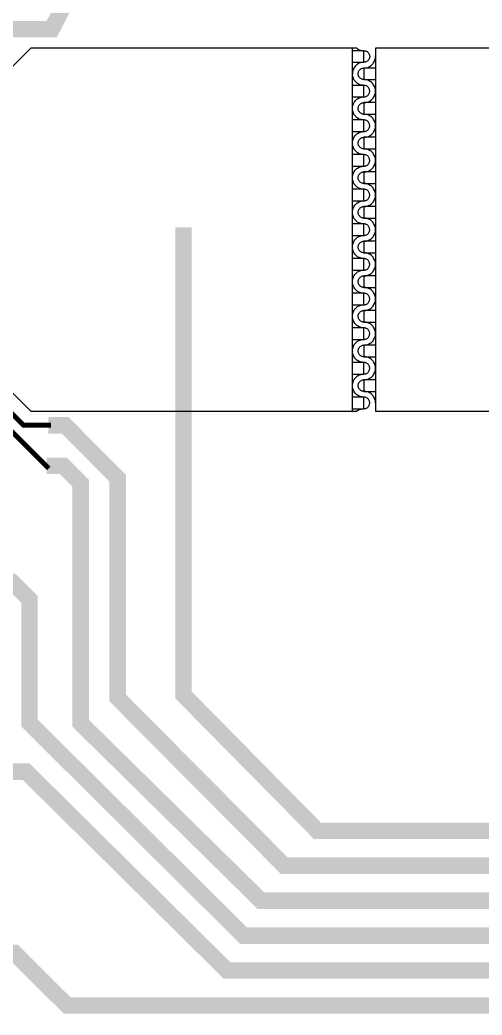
# Model space of a CAD drawing. Extents: x 190.8 to 267.1, y 124 to 174.8.
# Drawn here: x 233.59 to 236.39, y 140.22 to 146.25 of the extents above; entities that cross this region are included whole.
import ezdxf

# ---------------------------------------------------------------- set-up
doc = ezdxf.new("R2010")
doc.units = 0
doc.header["$MEASUREMENT"] = 0

msp = doc.modelspace()

# ---------------------------------------------------------------- linework, layer by layer
for points, const_width in [([(233.5246, 146.1956), (233.7806, 146.1956), (233.8513, 146.3319), (233.8513, 146.9516), (235.4432, 148.5634), (253.7959, 148.5634), (255.4643, 145.6881), (258.7996, 145.6881), (259.4346, 146.3555), (259.4346, 146.8556)], 0.1), ([(234.5796, 144.9956), (234.5796, 142.1606), (235.3921, 141.3369), (254.2139, 141.3369), (255.5085, 143.1481), (258.7996, 143.1481), (259.4346, 144.1522), (259.4346, 144.5156)], 0.1), ([(233.7611, 143.7948), (233.8611, 143.7948), (234.1806, 143.4753), (234.1806, 142.1422), (235.1911, 141.1251), (254.5836, 141.1251), (255.7313, 142.9131), (261.3396, 142.9131), (261.9746, 143.5891), (261.9746, 144.5156)], 0.1), ([(233.7766, 143.7956), (233.6096, 143.7956), (233.374, 144.0312)], 0.03), ([(233.7622, 143.5329), (233.4146, 143.8806), (233.3496, 143.8806)], 0.03), ([(233.7509, 143.5487), (233.8509, 143.5487), (233.9562, 143.4434), (233.9562, 141.9888), (235.0496, 140.9133), (256.2596, 140.9133), (256.8946, 141.5451), (256.8946, 141.9756)], 0.1), ([(232.3296, 142.8456), (233.5396, 142.8456), (233.6464, 142.7388), (233.6464, 141.9888), (234.9439, 140.7015), (254.9479, 140.7015), (255.9421, 140.6081), (258.737, 140.6081), (259.4346, 141.3406), (259.4346, 141.9857)], 0.1), ([(233.5249, 141.6956), (233.6249, 141.6956), (234.8446, 140.4896), (254.9479, 140.4896), (255.9421, 140.3731), (261.2147, 140.3731), (261.9746, 141.1216), (261.9746, 141.9756)], 0.1), ([(232.3371, 140.5956), (233.5546, 140.5956), (233.8746, 140.2778), (254.9479, 140.2778), (255.7994, 139.4356), (256.8946, 139.4356)], 0.1)]:
    msp.add_lwpolyline(points, dxfattribs=dict(const_width=const_width))
for points in [[(235.6313, 146.0806), (233.6546, 146.0806), (233.5046, 145.9306), (233.5046, 144.0306), (233.6546, 143.8806), (235.6313, 143.8806)], [(235.6046, 143.8806), (235.6046, 146.0806)], [(235.6046, 145.9956), (235.6746, 145.9956), (235.6746, 146.0656), (235.6046, 146.0656)], [(235.6313, 146.0806), (235.6316, 146.0803), (235.6364, 146.0768), (235.6464, 146.0713), (235.6519, 146.0693), (235.6574, 146.0676), (235.6631, 146.0666), (235.6689, 146.0658), (235.6746, 146.0656)], [(235.6746, 146.0656), (235.6786, 146.0653), (235.6826, 146.0646), (235.6866, 146.0636), (235.6904, 146.0618), (235.6939, 146.0598), (235.6971, 146.0573), (235.7001, 146.0546), (235.7026, 146.0516), (235.7049, 146.0481), (235.7069, 146.0443), (235.7081, 146.0406), (235.7091, 146.0366), (235.7096, 146.0326), (235.7096, 146.0286), (235.7091, 146.0246), (235.7081, 146.0206), (235.7069, 146.0166), (235.7049, 146.0131), (235.7026, 146.0096), (235.7001, 146.0066), (235.6971, 146.0038), (235.6939, 146.0013), (235.6904, 145.9993), (235.6866, 145.9976), (235.6826, 145.9966), (235.6786, 145.9958), (235.6746, 145.9956)], [(235.6746, 145.9956), (235.6689, 145.9953), (235.6631, 145.9946), (235.6574, 145.9936), (235.6519, 145.9918), (235.6464, 145.9898), (235.6364, 145.9843), (235.6316, 145.9808), (235.6271, 145.9771), (235.6231, 145.9731), (235.6194, 145.9686), (235.6159, 145.9638), (235.6104, 145.9538), (235.6084, 145.9483), (235.6066, 145.9428), (235.6056, 145.9371), (235.6049, 145.9313), (235.6046, 145.9256)], [(235.6746, 145.9606), (235.6804, 145.9608), (235.6861, 145.9616), (235.6919, 145.9626), (235.6974, 145.9643), (235.7029, 145.9663), (235.7129, 145.9718), (235.7176, 145.9753), (235.7221, 145.9791), (235.7261, 145.9831), (235.7299, 145.9876), (235.7334, 145.9923), (235.7389, 146.0023), (235.7409, 146.0078), (235.7426, 146.0133), (235.7436, 146.0191), (235.7444, 146.0248), (235.7446, 146.0306)], [(235.6746, 145.8906), (235.6706, 145.8908), (235.6666, 145.8916), (235.6626, 145.8926), (235.6589, 145.8943), (235.6554, 145.8963), (235.6521, 145.8988), (235.6491, 145.9016), (235.6466, 145.9046), (235.6444, 145.9081), (235.6424, 145.9118), (235.6411, 145.9156), (235.6401, 145.9196), (235.6396, 145.9236), (235.6396, 145.9276), (235.6401, 145.9316), (235.6411, 145.9356), (235.6424, 145.9396), (235.6444, 145.9431), (235.6466, 145.9466), (235.6491, 145.9496), (235.6521, 145.9523), (235.6554, 145.9548), (235.6589, 145.9568), (235.6626, 145.9586), (235.6666, 145.9596), (235.6706, 145.9603), (235.6746, 145.9606)], [(235.7446, 145.9606), (235.6746, 145.9606), (235.6746, 145.8906), (235.7446, 145.8906)], [(235.6746, 145.8556), (235.6689, 145.8558), (235.6631, 145.8566), (235.6574, 145.8576), (235.6519, 145.8593), (235.6464, 145.8613), (235.6364, 145.8668), (235.6316, 145.8703), (235.6271, 145.8741), (235.6231, 145.8781), (235.6194, 145.8826), (235.6159, 145.8873), (235.6104, 145.8973), (235.6084, 145.9028), (235.6066, 145.9083), (235.6056, 145.9141), (235.6049, 145.9198), (235.6046, 145.9256)], [(235.7446, 145.8206), (235.7444, 145.8263), (235.7436, 145.8321), (235.7426, 145.8378), (235.7409, 145.8433), (235.7389, 145.8488), (235.7334, 145.8588), (235.7299, 145.8636), (235.7261, 145.8681), (235.7221, 145.8721), (235.7176, 145.8758), (235.7129, 145.8793), (235.7029, 145.8848), (235.6974, 145.8868), (235.6919, 145.8886), (235.6861, 145.8896), (235.6804, 145.8903), (235.6746, 145.8906)], [(235.6046, 145.7856), (235.6746, 145.7856), (235.6746, 145.8556), (235.6046, 145.8556)], [(235.6746, 145.7856), (235.6786, 145.7858), (235.6826, 145.7866), (235.6866, 145.7876), (235.6904, 145.7893), (235.6939, 145.7913), (235.6971, 145.7938), (235.7001, 145.7966), (235.7026, 145.7996), (235.7049, 145.8031), (235.7069, 145.8068), (235.7081, 145.8106), (235.7091, 145.8146), (235.7096, 145.8186), (235.7096, 145.8226), (235.7091, 145.8266), (235.7081, 145.8306), (235.7069, 145.8346), (235.7049, 145.8381), (235.7026, 145.8416), (235.7001, 145.8446), (235.6971, 145.8473), (235.6939, 145.8498), (235.6904, 145.8518), (235.6866, 145.8536), (235.6826, 145.8546), (235.6786, 145.8553), (235.6746, 145.8556)], [(235.6746, 145.7506), (235.6804, 145.7508), (235.6861, 145.7516), (235.6919, 145.7526), (235.6974, 145.7543), (235.7029, 145.7563), (235.7129, 145.7618), (235.7176, 145.7653), (235.7221, 145.7691), (235.7261, 145.7731), (235.7299, 145.7776), (235.7334, 145.7823), (235.7389, 145.7923), (235.7409, 145.7978), (235.7426, 145.8033), (235.7436, 145.8091), (235.7444, 145.8148), (235.7446, 145.8206)], [(235.6046, 145.7156), (235.6049, 145.7213), (235.6056, 145.7271), (235.6066, 145.7328), (235.6084, 145.7383), (235.6104, 145.7438), (235.6159, 145.7538), (235.6194, 145.7586), (235.6231, 145.7631), (235.6271, 145.7671), (235.6316, 145.7708), (235.6364, 145.7743), (235.6464, 145.7798), (235.6519, 145.7818), (235.6574, 145.7836), (235.6631, 145.7846), (235.6689, 145.7853), (235.6746, 145.7856)], [(235.6746, 145.6806), (235.6706, 145.6808), (235.6666, 145.6816), (235.6626, 145.6826), (235.6589, 145.6843), (235.6554, 145.6863), (235.6521, 145.6888), (235.6491, 145.6916), (235.6466, 145.6946), (235.6444, 145.6981), (235.6424, 145.7018), (235.6411, 145.7056), (235.6401, 145.7096), (235.6396, 145.7136), (235.6396, 145.7176), (235.6401, 145.7216), (235.6411, 145.7256), (235.6424, 145.7296), (235.6444, 145.7331), (235.6466, 145.7366), (235.6491, 145.7396), (235.6521, 145.7423), (235.6554, 145.7448), (235.6589, 145.7468), (235.6626, 145.7486), (235.6666, 145.7496), (235.6706, 145.7503), (235.6746, 145.7506)], [(235.7446, 145.7506), (235.6746, 145.7506), (235.6746, 145.6806), (235.7446, 145.6806)], [(235.6746, 145.6456), (235.6689, 145.6458), (235.6631, 145.6466), (235.6574, 145.6476), (235.6519, 145.6493), (235.6464, 145.6513), (235.6364, 145.6568), (235.6316, 145.6603), (235.6271, 145.6641), (235.6231, 145.6681), (235.6194, 145.6726), (235.6159, 145.6773), (235.6104, 145.6873), (235.6084, 145.6928), (235.6066, 145.6983), (235.6056, 145.7041), (235.6049, 145.7098), (235.6046, 145.7156)], [(235.6046, 145.5756), (235.6746, 145.5756), (235.6746, 145.6456), (235.6046, 145.6456)], [(235.7446, 145.6106), (235.7444, 145.6163), (235.7436, 145.6221), (235.7426, 145.6278), (235.7409, 145.6333), (235.7389, 145.6388), (235.7334, 145.6488), (235.7299, 145.6536), (235.7261, 145.6581), (235.7221, 145.6621), (235.7176, 145.6658), (235.7129, 145.6693), (235.7029, 145.6748), (235.6974, 145.6768), (235.6919, 145.6786), (235.6861, 145.6796), (235.6804, 145.6803), (235.6746, 145.6806)], [(235.6746, 145.5756), (235.6786, 145.5758), (235.6826, 145.5766), (235.6866, 145.5776), (235.6904, 145.5793), (235.6939, 145.5813), (235.6971, 145.5838), (235.7001, 145.5866), (235.7026, 145.5896), (235.7049, 145.5931), (235.7069, 145.5968), (235.7081, 145.6006), (235.7091, 145.6046), (235.7096, 145.6086), (235.7096, 145.6126), (235.7091, 145.6166), (235.7081, 145.6206), (235.7069, 145.6246), (235.7049, 145.6281), (235.7026, 145.6316), (235.7001, 145.6346), (235.6971, 145.6373), (235.6939, 145.6398), (235.6904, 145.6418), (235.6866, 145.6436), (235.6826, 145.6446), (235.6786, 145.6453), (235.6746, 145.6456)], [(235.6046, 145.5056), (235.6049, 145.5113), (235.6056, 145.5171), (235.6066, 145.5228), (235.6084, 145.5283), (235.6104, 145.5338), (235.6159, 145.5438), (235.6194, 145.5486), (235.6231, 145.5531), (235.6271, 145.5571), (235.6316, 145.5608), (235.6364, 145.5643), (235.6464, 145.5698), (235.6519, 145.5718), (235.6574, 145.5736), (235.6631, 145.5746), (235.6689, 145.5753), (235.6746, 145.5756)], [(235.6746, 145.5406), (235.6804, 145.5408), (235.6861, 145.5416), (235.6919, 145.5426), (235.6974, 145.5443), (235.7029, 145.5463), (235.7129, 145.5518), (235.7176, 145.5553), (235.7221, 145.5591), (235.7261, 145.5631), (235.7299, 145.5676), (235.7334, 145.5723), (235.7389, 145.5823), (235.7409, 145.5878), (235.7426, 145.5933), (235.7436, 145.5991), (235.7444, 145.6048), (235.7446, 145.6106)], [(235.6746, 145.4706), (235.6706, 145.4708), (235.6666, 145.4716), (235.6626, 145.4726), (235.6589, 145.4743), (235.6554, 145.4763), (235.6521, 145.4788), (235.6491, 145.4816), (235.6466, 145.4846), (235.6444, 145.4881), (235.6424, 145.4918), (235.6411, 145.4956), (235.6401, 145.4996), (235.6396, 145.5036), (235.6396, 145.5076), (235.6401, 145.5116), (235.6411, 145.5156), (235.6424, 145.5196), (235.6444, 145.5231), (235.6466, 145.5266), (235.6491, 145.5296), (235.6521, 145.5323), (235.6554, 145.5348), (235.6589, 145.5368), (235.6626, 145.5386), (235.6666, 145.5396), (235.6706, 145.5403), (235.6746, 145.5406)], [(235.7446, 145.5406), (235.6746, 145.5406), (235.6746, 145.4706), (235.7446, 145.4706)], [(235.6746, 145.4356), (235.6689, 145.4358), (235.6631, 145.4366), (235.6574, 145.4376), (235.6519, 145.4393), (235.6464, 145.4413), (235.6364, 145.4468), (235.6316, 145.4503), (235.6271, 145.4541), (235.6231, 145.4581), (235.6194, 145.4626), (235.6159, 145.4673), (235.6104, 145.4773), (235.6084, 145.4828), (235.6066, 145.4883), (235.6056, 145.4941), (235.6049, 145.4998), (235.6046, 145.5056)], [(235.7446, 145.4006), (235.7444, 145.4063), (235.7436, 145.4121), (235.7426, 145.4178), (235.7409, 145.4233), (235.7389, 145.4288), (235.7334, 145.4388), (235.7299, 145.4436), (235.7261, 145.4481), (235.7221, 145.4521), (235.7176, 145.4558), (235.7129, 145.4593), (235.7029, 145.4648), (235.6974, 145.4668), (235.6919, 145.4686), (235.6861, 145.4696), (235.6804, 145.4703), (235.6746, 145.4706)], [(235.6046, 145.3656), (235.6746, 145.3656), (235.6746, 145.4356), (235.6046, 145.4356)], [(235.6746, 145.3656), (235.6786, 145.3658), (235.6826, 145.3666), (235.6866, 145.3676), (235.6904, 145.3693), (235.6939, 145.3713), (235.6971, 145.3738), (235.7001, 145.3766), (235.7026, 145.3796), (235.7049, 145.3831), (235.7069, 145.3868), (235.7081, 145.3906), (235.7091, 145.3946), (235.7096, 145.3986), (235.7096, 145.4026), (235.7091, 145.4066), (235.7081, 145.4106), (235.7069, 145.4146), (235.7049, 145.4181), (235.7026, 145.4216), (235.7001, 145.4246), (235.6971, 145.4273), (235.6939, 145.4298), (235.6904, 145.4318), (235.6866, 145.4336), (235.6826, 145.4346), (235.6786, 145.4353), (235.6746, 145.4356)], [(235.6746, 145.3306), (235.6804, 145.3308), (235.6861, 145.3316), (235.6919, 145.3326), (235.6974, 145.3343), (235.7029, 145.3363), (235.7129, 145.3418), (235.7176, 145.3453), (235.7221, 145.3491), (235.7261, 145.3531), (235.7299, 145.3576), (235.7334, 145.3623), (235.7389, 145.3723), (235.7409, 145.3778), (235.7426, 145.3833), (235.7436, 145.3891), (235.7444, 145.3948), (235.7446, 145.4006)], [(235.6046, 145.2956), (235.6049, 145.3013), (235.6056, 145.3071), (235.6066, 145.3128), (235.6084, 145.3183), (235.6104, 145.3238), (235.6159, 145.3338), (235.6194, 145.3386), (235.6231, 145.3431), (235.6271, 145.3471), (235.6316, 145.3508), (235.6364, 145.3543), (235.6464, 145.3598), (235.6519, 145.3618), (235.6574, 145.3636), (235.6631, 145.3646), (235.6689, 145.3653), (235.6746, 145.3656)], [(235.6746, 145.2606), (235.6706, 145.2608), (235.6666, 145.2616), (235.6626, 145.2626), (235.6589, 145.2643), (235.6554, 145.2663), (235.6521, 145.2688), (235.6491, 145.2716), (235.6466, 145.2746), (235.6444, 145.2781), (235.6424, 145.2818), (235.6411, 145.2856), (235.6401, 145.2896), (235.6396, 145.2936), (235.6396, 145.2976), (235.6401, 145.3016), (235.6411, 145.3056), (235.6424, 145.3096), (235.6444, 145.3131), (235.6466, 145.3166), (235.6491, 145.3196), (235.6521, 145.3223), (235.6554, 145.3248), (235.6589, 145.3268), (235.6626, 145.3286), (235.6666, 145.3296), (235.6706, 145.3303), (235.6746, 145.3306)], [(235.7446, 145.3306), (235.6746, 145.3306), (235.6746, 145.2606), (235.7446, 145.2606)], [(235.6746, 145.2256), (235.6689, 145.2258), (235.6631, 145.2266), (235.6574, 145.2276), (235.6519, 145.2293), (235.6464, 145.2313), (235.6364, 145.2368), (235.6316, 145.2403), (235.6271, 145.2441), (235.6231, 145.2481), (235.6194, 145.2526), (235.6159, 145.2573), (235.6104, 145.2673), (235.6084, 145.2728), (235.6066, 145.2783), (235.6056, 145.2841), (235.6049, 145.2898), (235.6046, 145.2956)], [(235.6046, 145.1556), (235.6746, 145.1556), (235.6746, 145.2256), (235.6046, 145.2256)], [(235.7446, 145.1906), (235.7444, 145.1963), (235.7436, 145.2021), (235.7426, 145.2078), (235.7409, 145.2133), (235.7389, 145.2188), (235.7334, 145.2288), (235.7299, 145.2336), (235.7261, 145.2381), (235.7221, 145.2421), (235.7176, 145.2458), (235.7129, 145.2493), (235.7029, 145.2548), (235.6974, 145.2568), (235.6919, 145.2586), (235.6861, 145.2596), (235.6804, 145.2603), (235.6746, 145.2606)], [(235.6746, 145.1556), (235.6786, 145.1558), (235.6826, 145.1566), (235.6866, 145.1576), (235.6904, 145.1593), (235.6939, 145.1613), (235.6971, 145.1638), (235.7001, 145.1666), (235.7026, 145.1696), (235.7049, 145.1731), (235.7069, 145.1768), (235.7081, 145.1806), (235.7091, 145.1846), (235.7096, 145.1886), (235.7096, 145.1926), (235.7091, 145.1966), (235.7081, 145.2006), (235.7069, 145.2046), (235.7049, 145.2081), (235.7026, 145.2116), (235.7001, 145.2146), (235.6971, 145.2173), (235.6939, 145.2198), (235.6904, 145.2218), (235.6866, 145.2236), (235.6826, 145.2246), (235.6786, 145.2253), (235.6746, 145.2256)], [(235.6046, 145.0856), (235.6049, 145.0913), (235.6056, 145.0971), (235.6066, 145.1028), (235.6084, 145.1083), (235.6104, 145.1138), (235.6159, 145.1238), (235.6194, 145.1286), (235.6231, 145.1331), (235.6271, 145.1371), (235.6316, 145.1408), (235.6364, 145.1443), (235.6464, 145.1498), (235.6519, 145.1518), (235.6574, 145.1536), (235.6631, 145.1546), (235.6689, 145.1553), (235.6746, 145.1556)], [(235.6746, 145.1206), (235.6804, 145.1208), (235.6861, 145.1216), (235.6919, 145.1226), (235.6974, 145.1243), (235.7029, 145.1263), (235.7129, 145.1318), (235.7176, 145.1353), (235.7221, 145.1391), (235.7261, 145.1431), (235.7299, 145.1476), (235.7334, 145.1523), (235.7389, 145.1623), (235.7409, 145.1678), (235.7426, 145.1733), (235.7436, 145.1791), (235.7444, 145.1848), (235.7446, 145.1906)], [(235.6746, 145.0506), (235.6706, 145.0508), (235.6666, 145.0516), (235.6626, 145.0526), (235.6589, 145.0543), (235.6554, 145.0563), (235.6521, 145.0588), (235.6491, 145.0616), (235.6466, 145.0646), (235.6444, 145.0681), (235.6424, 145.0718), (235.6411, 145.0756), (235.6401, 145.0796), (235.6396, 145.0836), (235.6396, 145.0876), (235.6401, 145.0916), (235.6411, 145.0956), (235.6424, 145.0996), (235.6444, 145.1031), (235.6466, 145.1066), (235.6491, 145.1096), (235.6521, 145.1123), (235.6554, 145.1148), (235.6589, 145.1168), (235.6626, 145.1186), (235.6666, 145.1196), (235.6706, 145.1203), (235.6746, 145.1206)], [(235.7446, 145.1206), (235.6746, 145.1206), (235.6746, 145.0506), (235.7446, 145.0506)], [(235.6746, 145.0156), (235.6689, 145.0158), (235.6631, 145.0166), (235.6574, 145.0176), (235.6519, 145.0193), (235.6464, 145.0213), (235.6364, 145.0268), (235.6316, 145.0303), (235.6271, 145.0341), (235.6231, 145.0381), (235.6194, 145.0426), (235.6159, 145.0473), (235.6104, 145.0573), (235.6084, 145.0628), (235.6066, 145.0683), (235.6056, 145.0741), (235.6049, 145.0798), (235.6046, 145.0856)], [(235.7446, 144.9806), (235.7444, 144.9863), (235.7436, 144.9921), (235.7426, 144.9978), (235.7409, 145.0033), (235.7389, 145.0088), (235.7334, 145.0188), (235.7299, 145.0236), (235.7261, 145.0281), (235.7221, 145.0321), (235.7176, 145.0358), (235.7129, 145.0393), (235.7029, 145.0448), (235.6974, 145.0468), (235.6919, 145.0486), (235.6861, 145.0496), (235.6804, 145.0503), (235.6746, 145.0506)], [(235.6046, 144.9456), (235.6746, 144.9456), (235.6746, 145.0156), (235.6046, 145.0156)], [(235.6746, 144.9456), (235.6786, 144.9458), (235.6826, 144.9466), (235.6866, 144.9476), (235.6904, 144.9493), (235.6939, 144.9513), (235.6971, 144.9538), (235.7001, 144.9566), (235.7026, 144.9596), (235.7049, 144.9631), (235.7069, 144.9668), (235.7081, 144.9706), (235.7091, 144.9746), (235.7096, 144.9786), (235.7096, 144.9826), (235.7091, 144.9866), (235.7081, 144.9906), (235.7069, 144.9946), (235.7049, 144.9981), (235.7026, 145.0016), (235.7001, 145.0046), (235.6971, 145.0073), (235.6939, 145.0098), (235.6904, 145.0118), (235.6866, 145.0136), (235.6826, 145.0146), (235.6786, 145.0153), (235.6746, 145.0156)], [(235.6746, 144.9106), (235.6804, 144.9108), (235.6861, 144.9116), (235.6919, 144.9126), (235.6974, 144.9143), (235.7029, 144.9163), (235.7129, 144.9218), (235.7176, 144.9253), (235.7221, 144.9291), (235.7261, 144.9331), (235.7299, 144.9376), (235.7334, 144.9423), (235.7389, 144.9523), (235.7409, 144.9578), (235.7426, 144.9633), (235.7436, 144.9691), (235.7444, 144.9748), (235.7446, 144.9806)], [(235.6046, 144.8756), (235.6049, 144.8813), (235.6056, 144.8871), (235.6066, 144.8928), (235.6084, 144.8983), (235.6104, 144.9038), (235.6159, 144.9138), (235.6194, 144.9186), (235.6231, 144.9231), (235.6271, 144.9271), (235.6316, 144.9308), (235.6364, 144.9343), (235.6464, 144.9398), (235.6519, 144.9418), (235.6574, 144.9436), (235.6631, 144.9446), (235.6689, 144.9453), (235.6746, 144.9456)], [(235.6746, 144.8406), (235.6706, 144.8408), (235.6666, 144.8416), (235.6626, 144.8426), (235.6589, 144.8443), (235.6554, 144.8463), (235.6521, 144.8488), (235.6491, 144.8516), (235.6466, 144.8546), (235.6444, 144.8581), (235.6424, 144.8618), (235.6411, 144.8656), (235.6401, 144.8696), (235.6396, 144.8736), (235.6396, 144.8776), (235.6401, 144.8816), (235.6411, 144.8856), (235.6424, 144.8896), (235.6444, 144.8931), (235.6466, 144.8966), (235.6491, 144.8996), (235.6521, 144.9023), (235.6554, 144.9048), (235.6589, 144.9068), (235.6626, 144.9086), (235.6666, 144.9096), (235.6706, 144.9103), (235.6746, 144.9106)], [(235.7446, 144.9106), (235.6746, 144.9106), (235.6746, 144.8406), (235.7446, 144.8406)], [(235.6746, 144.8056), (235.6689, 144.8058), (235.6631, 144.8066), (235.6574, 144.8076), (235.6519, 144.8093), (235.6464, 144.8113), (235.6364, 144.8168), (235.6316, 144.8203), (235.6271, 144.8241), (235.6231, 144.8281), (235.6194, 144.8326), (235.6159, 144.8373), (235.6104, 144.8473), (235.6084, 144.8528), (235.6066, 144.8583), (235.6056, 144.8641), (235.6049, 144.8698), (235.6046, 144.8756)], [(235.6046, 144.7356), (235.6746, 144.7356), (235.6746, 144.8056), (235.6046, 144.8056)], [(235.7446, 144.7706), (235.7444, 144.7763), (235.7436, 144.7821), (235.7426, 144.7878), (235.7409, 144.7933), (235.7389, 144.7988), (235.7334, 144.8088), (235.7299, 144.8136), (235.7261, 144.8181), (235.7221, 144.8221), (235.7176, 144.8258), (235.7129, 144.8293), (235.7029, 144.8348), (235.6974, 144.8368), (235.6919, 144.8386), (235.6861, 144.8396), (235.6804, 144.8403), (235.6746, 144.8406)], [(235.6746, 144.7356), (235.6786, 144.7358), (235.6826, 144.7366), (235.6866, 144.7376), (235.6904, 144.7393), (235.6939, 144.7413), (235.6971, 144.7438), (235.7001, 144.7466), (235.7026, 144.7496), (235.7049, 144.7531), (235.7069, 144.7568), (235.7081, 144.7606), (235.7091, 144.7646), (235.7096, 144.7686), (235.7096, 144.7726), (235.7091, 144.7766), (235.7081, 144.7806), (235.7069, 144.7846), (235.7049, 144.7881), (235.7026, 144.7916), (235.7001, 144.7946), (235.6971, 144.7973), (235.6939, 144.7998), (235.6904, 144.8018), (235.6866, 144.8036), (235.6826, 144.8046), (235.6786, 144.8053), (235.6746, 144.8056)], [(235.6046, 144.6656), (235.6049, 144.6713), (235.6056, 144.6771), (235.6066, 144.6828), (235.6084, 144.6883), (235.6104, 144.6938), (235.6159, 144.7038), (235.6194, 144.7086), (235.6231, 144.7131), (235.6271, 144.7171), (235.6316, 144.7208), (235.6364, 144.7243), (235.6464, 144.7298), (235.6519, 144.7318), (235.6574, 144.7336), (235.6631, 144.7346), (235.6689, 144.7353), (235.6746, 144.7356)], [(235.6746, 144.7006), (235.6804, 144.7008), (235.6861, 144.7016), (235.6919, 144.7026), (235.6974, 144.7043), (235.7029, 144.7063), (235.7129, 144.7118), (235.7176, 144.7153), (235.7221, 144.7191), (235.7261, 144.7231), (235.7299, 144.7276), (235.7334, 144.7323), (235.7389, 144.7423), (235.7409, 144.7478), (235.7426, 144.7533), (235.7436, 144.7591), (235.7444, 144.7648), (235.7446, 144.7706)], [(235.6746, 144.5956), (235.6689, 144.5958), (235.6631, 144.5966), (235.6574, 144.5976), (235.6519, 144.5993), (235.6464, 144.6013), (235.6364, 144.6068), (235.6316, 144.6103), (235.6271, 144.6141), (235.6231, 144.6181), (235.6194, 144.6226), (235.6159, 144.6273), (235.6104, 144.6373), (235.6084, 144.6428), (235.6066, 144.6483), (235.6056, 144.6541), (235.6049, 144.6598), (235.6046, 144.6656)], [(235.6746, 144.6306), (235.6706, 144.6308), (235.6666, 144.6316), (235.6626, 144.6326), (235.6589, 144.6343), (235.6554, 144.6363), (235.6521, 144.6388), (235.6491, 144.6416), (235.6466, 144.6446), (235.6444, 144.6481), (235.6424, 144.6518), (235.6411, 144.6556), (235.6401, 144.6596), (235.6396, 144.6636), (235.6396, 144.6676), (235.6401, 144.6716), (235.6411, 144.6756), (235.6424, 144.6796), (235.6444, 144.6831), (235.6466, 144.6866), (235.6491, 144.6896), (235.6521, 144.6923), (235.6554, 144.6948), (235.6589, 144.6968), (235.6626, 144.6986), (235.6666, 144.6996), (235.6706, 144.7003), (235.6746, 144.7006)], [(235.7446, 144.7006), (235.6746, 144.7006), (235.6746, 144.6306), (235.7446, 144.6306)], [(235.7446, 144.5606), (235.7444, 144.5663), (235.7436, 144.5721), (235.7426, 144.5778), (235.7409, 144.5833), (235.7389, 144.5888), (235.7334, 144.5988), (235.7299, 144.6036), (235.7261, 144.6081), (235.7221, 144.6121), (235.7176, 144.6158), (235.7129, 144.6193), (235.7029, 144.6248), (235.6974, 144.6268), (235.6919, 144.6286), (235.6861, 144.6296), (235.6804, 144.6303), (235.6746, 144.6306)], [(235.6046, 144.5256), (235.6746, 144.5256), (235.6746, 144.5956), (235.6046, 144.5956)], [(235.6746, 144.5256), (235.6786, 144.5258), (235.6826, 144.5266), (235.6866, 144.5276), (235.6904, 144.5293), (235.6939, 144.5313), (235.6971, 144.5338), (235.7001, 144.5366), (235.7026, 144.5396), (235.7049, 144.5431), (235.7069, 144.5468), (235.7081, 144.5506), (235.7091, 144.5546), (235.7096, 144.5586), (235.7096, 144.5626), (235.7091, 144.5666), (235.7081, 144.5706), (235.7069, 144.5746), (235.7049, 144.5781), (235.7026, 144.5816), (235.7001, 144.5846), (235.6971, 144.5873), (235.6939, 144.5898), (235.6904, 144.5918), (235.6866, 144.5936), (235.6826, 144.5946), (235.6786, 144.5953), (235.6746, 144.5956)], [(235.6746, 144.4906), (235.6804, 144.4908), (235.6861, 144.4916), (235.6919, 144.4926), (235.6974, 144.4943), (235.7029, 144.4963), (235.7129, 144.5018), (235.7176, 144.5053), (235.7221, 144.5091), (235.7261, 144.5131), (235.7299, 144.5176), (235.7334, 144.5223), (235.7389, 144.5323), (235.7409, 144.5378), (235.7426, 144.5433), (235.7436, 144.5491), (235.7444, 144.5548), (235.7446, 144.5606)], [(235.6046, 144.4556), (235.6049, 144.4613), (235.6056, 144.4671), (235.6066, 144.4728), (235.6084, 144.4783), (235.6104, 144.4838), (235.6159, 144.4938), (235.6194, 144.4986), (235.6231, 144.5031), (235.6271, 144.5071), (235.6316, 144.5108), (235.6364, 144.5143), (235.6464, 144.5198), (235.6519, 144.5218), (235.6574, 144.5236), (235.6631, 144.5246), (235.6689, 144.5253), (235.6746, 144.5256)], [(235.6746, 144.4206), (235.6706, 144.4208), (235.6666, 144.4216), (235.6626, 144.4226), (235.6589, 144.4243), (235.6554, 144.4263), (235.6521, 144.4288), (235.6491, 144.4316), (235.6466, 144.4346), (235.6444, 144.4381), (235.6424, 144.4418), (235.6411, 144.4456), (235.6401, 144.4496), (235.6396, 144.4536), (235.6396, 144.4576), (235.6401, 144.4616), (235.6411, 144.4656), (235.6424, 144.4696), (235.6444, 144.4731), (235.6466, 144.4766), (235.6491, 144.4796), (235.6521, 144.4823), (235.6554, 144.4848), (235.6589, 144.4868), (235.6626, 144.4886), (235.6666, 144.4896), (235.6706, 144.4903), (235.6746, 144.4906)], [(235.7446, 144.4906), (235.6746, 144.4906), (235.6746, 144.4206), (235.7446, 144.4206)], [(235.6746, 144.3856), (235.6689, 144.3858), (235.6631, 144.3866), (235.6574, 144.3876), (235.6519, 144.3893), (235.6464, 144.3913), (235.6364, 144.3968), (235.6316, 144.4003), (235.6271, 144.4041), (235.6231, 144.4081), (235.6194, 144.4126), (235.6159, 144.4173), (235.6104, 144.4273), (235.6084, 144.4328), (235.6066, 144.4383), (235.6056, 144.4441), (235.6049, 144.4498), (235.6046, 144.4556)], [(235.6046, 144.3156), (235.6746, 144.3156), (235.6746, 144.3856), (235.6046, 144.3856)], [(235.7446, 144.3506), (235.7444, 144.3563), (235.7436, 144.3621), (235.7426, 144.3678), (235.7409, 144.3733), (235.7389, 144.3788), (235.7334, 144.3888), (235.7299, 144.3936), (235.7261, 144.3981), (235.7221, 144.4021), (235.7176, 144.4058), (235.7129, 144.4093), (235.7029, 144.4148), (235.6974, 144.4168), (235.6919, 144.4186), (235.6861, 144.4196), (235.6804, 144.4203), (235.6746, 144.4206)], [(235.6746, 144.3156), (235.6786, 144.3158), (235.6826, 144.3166), (235.6866, 144.3176), (235.6904, 144.3193), (235.6939, 144.3213), (235.6971, 144.3238), (235.7001, 144.3266), (235.7026, 144.3296), (235.7049, 144.3331), (235.7069, 144.3368), (235.7081, 144.3406), (235.7091, 144.3446), (235.7096, 144.3486), (235.7096, 144.3526), (235.7091, 144.3566), (235.7081, 144.3606), (235.7069, 144.3646), (235.7049, 144.3681), (235.7026, 144.3716), (235.7001, 144.3746), (235.6971, 144.3773), (235.6939, 144.3798), (235.6904, 144.3818), (235.6866, 144.3836), (235.6826, 144.3846), (235.6786, 144.3853), (235.6746, 144.3856)], [(235.6046, 144.2456), (235.6049, 144.2513), (235.6056, 144.2571), (235.6066, 144.2628), (235.6084, 144.2683), (235.6104, 144.2738), (235.6159, 144.2838), (235.6194, 144.2886), (235.6231, 144.2931), (235.6271, 144.2971), (235.6316, 144.3008), (235.6364, 144.3043), (235.6464, 144.3098), (235.6519, 144.3118), (235.6574, 144.3136), (235.6631, 144.3146), (235.6689, 144.3153), (235.6746, 144.3156)], [(235.6746, 144.2806), (235.6804, 144.2808), (235.6861, 144.2816), (235.6919, 144.2826), (235.6974, 144.2843), (235.7029, 144.2863), (235.7129, 144.2918), (235.7176, 144.2953), (235.7221, 144.2991), (235.7261, 144.3031), (235.7299, 144.3076), (235.7334, 144.3123), (235.7389, 144.3223), (235.7409, 144.3278), (235.7426, 144.3333), (235.7436, 144.3391), (235.7444, 144.3448), (235.7446, 144.3506)], [(235.6746, 144.1756), (235.6689, 144.1758), (235.6631, 144.1766), (235.6574, 144.1776), (235.6519, 144.1793), (235.6464, 144.1813), (235.6364, 144.1868), (235.6316, 144.1903), (235.6271, 144.1941), (235.6231, 144.1981), (235.6194, 144.2026), (235.6159, 144.2073), (235.6104, 144.2173), (235.6084, 144.2228), (235.6066, 144.2283), (235.6056, 144.2341), (235.6049, 144.2398), (235.6046, 144.2456)], [(235.6746, 144.2106), (235.6706, 144.2108), (235.6666, 144.2116), (235.6626, 144.2126), (235.6589, 144.2143), (235.6554, 144.2163), (235.6521, 144.2188), (235.6491, 144.2216), (235.6466, 144.2246), (235.6444, 144.2281), (235.6424, 144.2318), (235.6411, 144.2356), (235.6401, 144.2396), (235.6396, 144.2436), (235.6396, 144.2476), (235.6401, 144.2516), (235.6411, 144.2556), (235.6424, 144.2596), (235.6444, 144.2631), (235.6466, 144.2666), (235.6491, 144.2696), (235.6521, 144.2723), (235.6554, 144.2748), (235.6589, 144.2768), (235.6626, 144.2786), (235.6666, 144.2796), (235.6706, 144.2803), (235.6746, 144.2806)], [(235.7446, 144.2806), (235.6746, 144.2806), (235.6746, 144.2106), (235.7446, 144.2106)], [(235.7446, 144.1406), (235.7444, 144.1463), (235.7436, 144.1521), (235.7426, 144.1578), (235.7409, 144.1633), (235.7389, 144.1688), (235.7334, 144.1788), (235.7299, 144.1836), (235.7261, 144.1881), (235.7221, 144.1921), (235.7176, 144.1958), (235.7129, 144.1993), (235.7029, 144.2048), (235.6974, 144.2068), (235.6919, 144.2086), (235.6861, 144.2096), (235.6804, 144.2103), (235.6746, 144.2106)], [(235.6046, 144.1056), (235.6746, 144.1056), (235.6746, 144.1756), (235.6046, 144.1756)], [(235.6746, 144.1056), (235.6786, 144.1058), (235.6826, 144.1066), (235.6866, 144.1076), (235.6904, 144.1093), (235.6939, 144.1113), (235.6971, 144.1138), (235.7001, 144.1166), (235.7026, 144.1196), (235.7049, 144.1231), (235.7069, 144.1268), (235.7081, 144.1306), (235.7091, 144.1346), (235.7096, 144.1386), (235.7096, 144.1426), (235.7091, 144.1466), (235.7081, 144.1506), (235.7069, 144.1546), (235.7049, 144.1581), (235.7026, 144.1616), (235.7001, 144.1646), (235.6971, 144.1673), (235.6939, 144.1698), (235.6904, 144.1718), (235.6866, 144.1736), (235.6826, 144.1746), (235.6786, 144.1753), (235.6746, 144.1756)], [(235.6746, 144.0706), (235.6804, 144.0708), (235.6861, 144.0716), (235.6919, 144.0726), (235.6974, 144.0743), (235.7029, 144.0763), (235.7129, 144.0818), (235.7176, 144.0853), (235.7221, 144.0891), (235.7261, 144.0931), (235.7299, 144.0976), (235.7334, 144.1023), (235.7389, 144.1123), (235.7409, 144.1178), (235.7426, 144.1233), (235.7436, 144.1291), (235.7444, 144.1348), (235.7446, 144.1406)], [(235.6046, 144.0356), (235.6049, 144.0413), (235.6056, 144.0471), (235.6066, 144.0528), (235.6084, 144.0583), (235.6104, 144.0638), (235.6159, 144.0738), (235.6194, 144.0786), (235.6231, 144.0831), (235.6271, 144.0871), (235.6316, 144.0908), (235.6364, 144.0943), (235.6464, 144.0998), (235.6519, 144.1018), (235.6574, 144.1036), (235.6631, 144.1046), (235.6689, 144.1053), (235.6746, 144.1056)], [(235.6746, 144.0006), (235.6706, 144.0008), (235.6666, 144.0016), (235.6626, 144.0026), (235.6589, 144.0043), (235.6554, 144.0063), (235.6521, 144.0088), (235.6491, 144.0116), (235.6466, 144.0146), (235.6444, 144.0181), (235.6424, 144.0218), (235.6411, 144.0256), (235.6401, 144.0296), (235.6396, 144.0336), (235.6396, 144.0376), (235.6401, 144.0416), (235.6411, 144.0456), (235.6424, 144.0496), (235.6444, 144.0531), (235.6466, 144.0566), (235.6491, 144.0596), (235.6521, 144.0623), (235.6554, 144.0648), (235.6589, 144.0668), (235.6626, 144.0686), (235.6666, 144.0696), (235.6706, 144.0703), (235.6746, 144.0706)], [(235.7446, 144.0706), (235.6746, 144.0706), (235.6746, 144.0006), (235.7446, 144.0006)], [(235.6746, 143.9656), (235.6689, 143.9658), (235.6631, 143.9666), (235.6574, 143.9676), (235.6519, 143.9693), (235.6464, 143.9713), (235.6364, 143.9768), (235.6316, 143.9803), (235.6271, 143.9841), (235.6231, 143.9881), (235.6194, 143.9926), (235.6159, 143.9973), (235.6104, 144.0073), (235.6084, 144.0128), (235.6066, 144.0183), (235.6056, 144.0241), (235.6049, 144.0298), (235.6046, 144.0356)], [(235.6046, 143.8956), (235.6746, 143.8956), (235.6746, 143.9656), (235.6046, 143.9656)], [(235.7446, 143.9306), (235.7444, 143.9363), (235.7436, 143.9421), (235.7426, 143.9478), (235.7409, 143.9533), (235.7389, 143.9588), (235.7334, 143.9688), (235.7299, 143.9736), (235.7261, 143.9781), (235.7221, 143.9821), (235.7176, 143.9858), (235.7129, 143.9893), (235.7029, 143.9948), (235.6974, 143.9968), (235.6919, 143.9986), (235.6861, 143.9996), (235.6804, 144.0003), (235.6746, 144.0006)], [(235.6746, 143.8956), (235.6786, 143.8958), (235.6826, 143.8966), (235.6866, 143.8976), (235.6904, 143.8993), (235.6939, 143.9013), (235.6971, 143.9038), (235.7001, 143.9066), (235.7026, 143.9096), (235.7049, 143.9131), (235.7069, 143.9168), (235.7081, 143.9206), (235.7091, 143.9246), (235.7096, 143.9286), (235.7096, 143.9326), (235.7091, 143.9366), (235.7081, 143.9406), (235.7069, 143.9446), (235.7049, 143.9481), (235.7026, 143.9516), (235.7001, 143.9546), (235.6971, 143.9573), (235.6939, 143.9598), (235.6904, 143.9618), (235.6866, 143.9636), (235.6826, 143.9646), (235.6786, 143.9653), (235.6746, 143.9656)], [(235.6313, 143.8806), (235.6316, 143.8808), (235.6364, 143.8843), (235.6464, 143.8898), (235.6519, 143.8918), (235.6574, 143.8936), (235.6631, 143.8946), (235.6689, 143.8953), (235.6746, 143.8956)]]:
    msp.add_lwpolyline(points)
msp.add_lwpolyline([(235.7446, 143.8806), (237.2446, 143.8806), (237.2446, 146.0806), (235.7446, 146.0806)], close=True)

doc.saveas('drawing.dxf')
